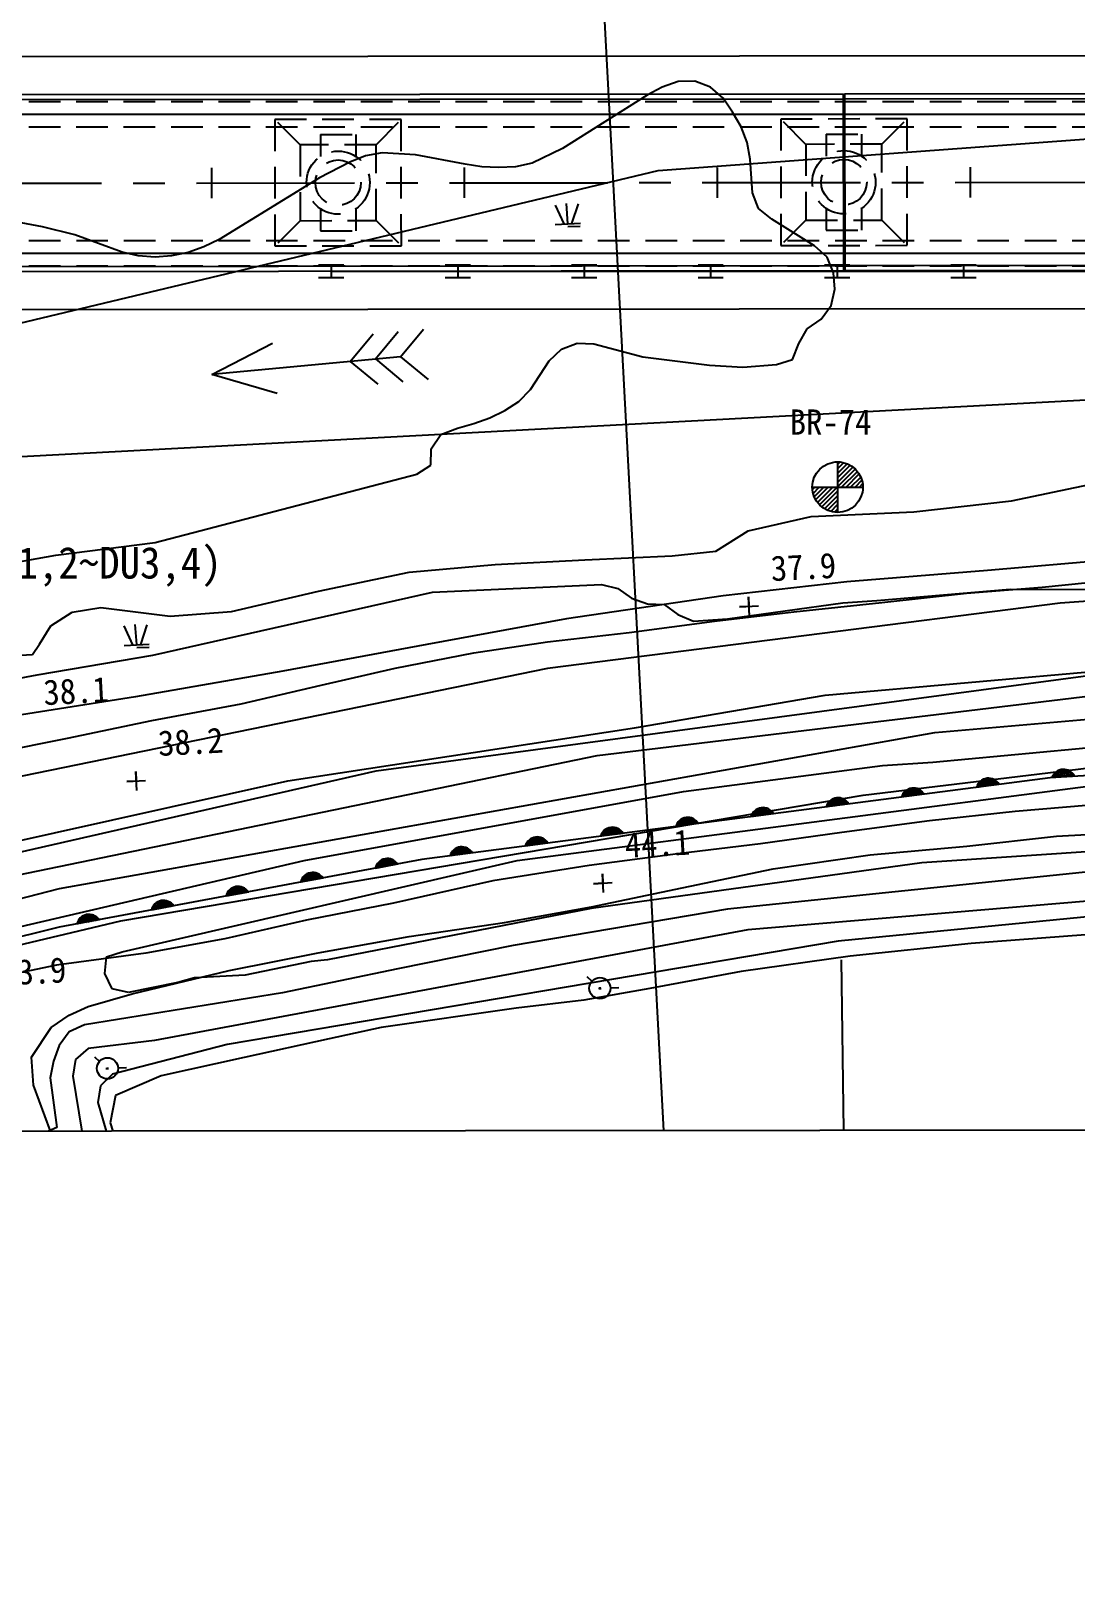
# Model space of a CAD drawing. Header units: millimetres. Extents: x 18534 to 19330, y 1103 to 1810.
# Drawn here: x 19004.1 to 19086.7, y 1362.6 to 1485.4 of the extents above; entities that cross this region are included whole.
import ezdxf
from ezdxf.enums import TextEntityAlignment as Align
from ezdxf.xclip import XClip

# ---------------------------------------------------------------- set-up
doc = ezdxf.new("R2010")
doc.units = ezdxf.units.MM
doc.header["$LTSCALE"] = 10
doc.header["$MEASUREMENT"] = 0
doc.header["$XCLIPFRAME"] = 2
for name, pattern in [('CENTER', [2, 1.25, -0.25, 0.25, -0.25]), ('DASHED2', [0.375, 0.25, -0.125]), ('HIDDEN', [0.375, 0.25, -0.125])]:
    doc.linetypes.add(name, pattern=pattern)
for name, color, linetype in [('TN-CABL', 4, 'Continuous'), ('TT-TABL-TEX2', 3, 'Continuous'), ('TZ-BASE', 253, 'Continuous'), ('TZ-CABL', 4, 'Continuous')]:
    doc.layers.add(name, color=color, linetype=linetype)
doc.layers.add('TX-PAPR', color=2, linetype='Continuous', plot=False)
doc.styles.add('GUL', font='GulimChe.ttf')
doc.styles.get("Standard").update_dxf_attribs({"font": 'GulimChe.ttf'})
doc.linetypes.add('ZIGZAG', pattern='A,0.0001,-0.2,[131,ltypeshp.shx,S=0.2,R=0,X=-0.2,Y=0],-0.4,[131,ltypeshp.shx,S=0.2,R=180,X=0.2,Y=0],-0.2', length=0.8001)

# ---------------------------------------------------------------- blocks, each defined once
blk = doc.blocks.new('JD-FGHFH5FN')
at = {"layer": 'TZ-BASE'}
for p, q in [((424.11, 143.96), (442.7, -205.9)), ((300.64, 10.29), (498.23, 10.48)), ((370.04, 7.36), (449.94, 7.43)), ((435.63, 7.95, 36.99), (434.43, 7.33, 36.99)), ((436.88, 8.4, 36.99), (435.63, 7.95, 36.99)), ((438.2, 8.42, 36.99), (436.88, 8.4, 36.99)), ((439.44, 7.95, 36.99), (438.2, 8.42, 36.99)), ((440.45, 7.07, 36.99), (439.44, 7.95, 36.99)), ((449.94, 7.43), (449.96, -6.56)), ((450.04, 7.43), (529.94, 7.51)), ((450.04, 7.43), (450.06, -6.56)), ((370.04, 6.96), (449.94, 7.03)), ((434.43, 7.33, 36.99), (427.74, 3.09, 36.99)), ((441.2, 5.97, 36.99), (440.45, 7.07, 36.99)), ((450.04, 7.03), (529.94, 7.11)), ((435.3, 1.37, 1.89), (485.54, 5.07, 1.89)), ((441.86, 4.81, 36.99), (441.2, 5.97, 36.99)), ((442.36, 3.57, 36.99), (441.86, 4.81, 36.99)), ((412.17, 2.52, 36.99), (410.92, 2.03, 36.99)), ((413.47, 2.75, 36.99), (412.17, 2.52, 36.99)), ((416.11, 2.61, 36.99), (413.47, 2.75, 36.99)), ((420.04, 1.87, 36.99), (416.11, 2.61, 36.99)), ((427.74, 3.09, 36.99), (425.34, 1.93, 36.99)), ((442.59, 2.26, 36.99), (442.36, 3.57, 36.99)), ((318.11, -26.69, 1.89), (435.3, 1.37, 1.89)), ((400, -0.83), (400, 1.57)), ((410.92, 2.03, 36.99), (408.52, 0.78, 36.99)), ((420, -0.81), (420, 1.59)), ((421.36, 1.66, 36.99), (420.04, 1.87, 36.99)), ((422.68, 1.59, 36.99), (421.36, 1.66, 36.99)), ((424.04, 1.65, 36.99), (422.68, 1.59, 36.99)), ((425.34, 1.93, 36.99), (424.04, 1.65, 36.99)), ((440, -0.8), (440, 1.6)), ((442.76, -0.4, 36.99), (442.59, 2.26, 36.99)), ((460, -0.78), (460, 1.62)), ((408.52, 0.78, 36.99), (400.59, -4.09, 36.99)), ((443.25, -1.65, 36.99), (442.76, -0.4, 36.99)), ((386.61, -3.09, 36.99), (377.37, -1.4, 36.99)), ((427.16, -1.37, 37.1), (427.85, -2.87, 37.1)), ((428.16, -2.85, 37.1), (428.06, -1.25, 37.1)), ((428.48, -2.84, 37.1), (429.01, -1.29, 37.1)), ((444.29, -2.48, 36.99), (443.25, -1.65, 36.99)), ((389.18, -3.72, 36.99), (386.61, -3.09, 36.99)), ((427.17, -2.91, 37.1), (429.16, -2.8, 37.1)), ((428.17, -3.08, 37.1), (429.15, -3.05, 37.1)), ((447.68, -4.61, 36.99), (444.29, -2.48, 36.99)), ((700, -4.54), (0.04, -41.74)), ((392.92, -5.09, 36.99), (389.18, -3.72, 36.99)), ((399.39, -4.67, 36.99), (398.14, -5.12, 36.99)), ((400.59, -4.09, 36.99), (399.39, -4.67, 36.99)), ((448.68, -5.49, 36.99), (447.68, -4.61, 36.99)), ((394.2, -5.38, 36.99), (392.92, -5.09, 36.99)), ((395.52, -5.5, 36.99), (394.2, -5.38, 36.99)), ((396.83, -5.4, 36.99), (395.52, -5.5, 36.99)), ((398.14, -5.12, 36.99), (396.83, -5.4, 36.99)), ((408.46, -6.1), (410.46, -6.1)), ((409.46, -6.1), (409.46, -7.1)), ((418.46, -6.1), (420.46, -6.1)), ((419.46, -6.1), (419.46, -7.1)), ((428.46, -6.1), (430.46, -6.1)), ((429.46, -6.1), (429.46, -7.1)), ((438.46, -6.1), (440.46, -6.1)), ((439.46, -6.1), (439.46, -7.1)), ((448.46, -6.1), (450.46, -6.1)), ((449.17, -6.73, 36.99), (448.68, -5.49, 36.99)), ((449.46, -6.1), (449.46, -7.1)), ((450.06, -6.16), (529.96, -6.09)), ((458.46, -6.1), (460.46, -6.1)), ((459.46, -6.1), (459.46, -7.1)), ((370.06, -6.24), (449.96, -6.16)), ((370.06, -6.64), (449.96, -6.56)), ((408.46, -7.1), (410.46, -7.1)), ((409.46, -6.6), (529.46, -6.6)), ((418.46, -7.1), (420.46, -7.1)), ((428.46, -7.1), (430.46, -7.1)), ((438.46, -7.1), (440.46, -7.1)), ((448.46, -7.1), (450.46, -7.1)), ((449.28, -8.04, 36.99), (449.17, -6.73, 36.99)), ((450.06, -6.56), (529.96, -6.49)), ((458.46, -7.1), (460.46, -7.1)), ((448.98, -9.33, 36.99), (449.28, -8.04, 36.99)), ((300.66, -9.71), (498.25, -9.52)), ((448.2, -10.41, 36.99), (448.98, -9.33, 36.99)), ((447.09, -11.17, 36.99), (448.2, -10.41, 36.99)), ((410.96, -13.74), (412.77, -11.56)), ((412.95, -13.55), (414.76, -11.38)), ((414.94, -13.37), (416.75, -11.19)), ((446.44, -12.33, 36.99), (447.09, -11.17, 36.99)), ((400.01, -14.77), (404.8, -12.31)), ((414.94, -13.37), (400.01, -14.77)), ((414.94, -13.37), (417.12, -15.17)), ((426.7, -13.7, 36.99), (427.66, -12.78, 36.99)), ((427.66, -12.78, 36.99), (428.91, -12.29, 36.99)), ((428.91, -12.29, 36.99), (430.23, -12.36, 36.99)), ((430.23, -12.36, 36.99), (434.09, -13.37, 36.99)), ((434.09, -13.37, 36.99), (439.38, -14.05, 36.99)), ((445.93, -13.58, 36.99), (446.44, -12.33, 36.99)), ((410.96, -13.74), (413.14, -15.55)), ((412.95, -13.55), (415.13, -15.36)), ((425.22, -15.96, 36.99), (426.7, -13.7, 36.99)), ((439.38, -14.05, 36.99), (442.01, -14.2, 36.99)), ((442.01, -14.2, 36.99), (444.68, -13.99, 36.99)), ((444.68, -13.99, 36.99), (445.93, -13.58, 36.99)), ((405.17, -16.29), (400.01, -14.77)), ((424.3, -16.92, 36.99), (425.22, -15.96, 36.99)), ((423.19, -17.63, 36.99), (424.3, -16.92, 36.99)), ((420.74, -18.66, 36.99), (421.99, -18.21, 36.99)), ((421.99, -18.21, 36.99), (423.19, -17.63, 36.99)), ((417.37, -20.65, 36.99), (418.11, -19.52, 36.99)), ((418.11, -19.52, 36.99), (419.44, -19.02, 36.99)), ((419.44, -19.02, 36.99), (420.74, -18.66, 36.99)), ((417.34, -21.96, 36.99), (417.37, -20.65, 36.99)), ((416.23, -22.67, 36.99), (417.34, -21.96, 36.99)), ((449.49, -21.69), (449.5, -25.69)), ((449.49, -21.89), (449.69, -21.7)), ((449.49, -22.25), (449.99, -21.75)), ((449.5, -22.6), (450.25, -21.84)), ((449.5, -22.95), (450.49, -21.96)), ((449.5, -23.31), (450.7, -22.1)), ((395.53, -28.07, 36.99), (416.23, -22.67, 36.99)), ((449.5, -23.66), (450.89, -22.26)), ((449.82, -23.69), (451.06, -22.45)), ((450.17, -23.69), (451.21, -22.65)), ((450.53, -23.69), (451.33, -22.89)), ((450.88, -23.69), (451.42, -23.15)), ((447.5, -23.69), (451.5, -23.69)), ((447.51, -23.88), (447.7, -23.69)), ((447.56, -24.19), (448.05, -23.69)), ((447.65, -24.45), (448.4, -23.69)), ((447.76, -24.69), (448.76, -23.69)), ((447.9, -24.9), (449.11, -23.69)), ((448.07, -25.09), (449.46, -23.69)), ((448.25, -25.26), (449.5, -24.01)), ((448.46, -25.4), (449.5, -24.37)), ((451.23, -23.69), (451.48, -23.44)), ((463.26, -24.77, 36.99), (469.43, -23.49, 36.99)), ((447.41, -26.01, 36.99), (455.54, -25.64, 36.99)), ((448.7, -25.52), (449.5, -24.72)), ((448.96, -25.62), (449.5, -25.07)), ((449.25, -25.68), (449.5, -25.43)), ((455.54, -25.64, 36.99), (463.26, -24.77, 36.99)), ((442.42, -27.15, 36.99), (447.41, -26.01, 36.99)), ((387.68, -29.08, 36.99), (395.53, -28.07, 36.99)), ((439.86, -28.76, 36.99), (442.42, -27.15, 36.99)), ((382.47, -30.01, 36.99), (387.68, -29.08, 36.99)), ((422.42, -29.8, 36.99), (429.51, -29.44, 36.99)), ((429.51, -29.44, 36.99), (436.42, -29.13, 36.99)), ((436.42, -29.13, 36.99), (439.86, -28.76, 36.99)), ((471.75, -29.39, 37.43), (461.36, -30.29, 37.43)), ((408.45, -31.92, 36.99), (415.61, -30.41, 36.99)), ((415.61, -30.41, 36.99), (422.42, -29.8, 36.99)), ((461.36, -30.29, 37.43), (450.22, -31.18, 37.43)), ((401.56, -33.54, 36.99), (408.45, -31.92, 36.99)), ((417.46, -32, 37.99), (430.84, -31.4, 37.99)), ((430.84, -31.4, 37.99), (432.13, -31.7, 37.99)), ((432.13, -31.7, 37.99), (433.21, -32.48, 37.99)), ((450.22, -31.18, 37.43), (440.46, -32.28, 37.43)), ((452.59, -32.66, 37.99), (463.15, -31.75, 37.99)), ((459.69, -32.08, 37.84), (465.67, -31.59, 37.84)), ((463.15, -31.75, 37.99), (471.09, -31.79, 37.99)), ((465.67, -31.59, 37.84), (472.69, -30.88, 37.84)), ((395.34, -36.98, 37.99), (417.46, -32, 37.99)), ((467.09, -32.88, 37.99), (426.56, -38.03, 37.99)), ((440.46, -32.28, 37.43), (428.05, -34.11, 37.43)), ((433.21, -32.48, 37.99), (434.46, -32.91, 37.99)), ((434.46, -32.91, 37.99), (435.78, -32.98, 37.99)), ((435.78, -32.98, 37.99), (436.86, -33.76, 37.99)), ((440.78, -34.11, 37.99), (449.92, -32.83, 37.99)), ((441.74, -33.16, 37.91), (443.24, -33.08, 37.91)), ((442.49, -33.12, 37.91), (441.74, -33.16, 37.91)), ((442.45, -32.37, 37.91), (442.49, -33.12, 37.91)), ((442.53, -33.87, 37.91), (442.45, -32.37, 37.91)), ((446.04, -33.56, 37.84), (453.01, -32.81, 37.84)), ((449.92, -32.83, 37.99), (452.59, -32.66, 37.99)), ((453.01, -32.81, 37.84), (459.69, -32.08, 37.84)), ((474.99, -32.31, 37.99), (467.09, -32.88, 37.99)), ((387.27, -34.66, 36.99), (388.98, -33.58, 36.99)), ((388.98, -33.58, 36.99), (391.24, -33.21, 36.99)), ((391.24, -33.21, 36.99), (396.71, -33.89, 36.99)), ((396.71, -33.89, 36.99), (401.56, -33.54, 36.99)), ((428.05, -34.11, 37.43), (417.01, -36.13, 37.43)), ((433.01, -35.2, 37.84), (439.76, -34.28, 37.84)), ((436.86, -33.76, 37.99), (438.11, -34.28, 37.99)), ((438.11, -34.28, 37.99), (440.78, -34.11, 37.99)), ((439.76, -34.28, 37.84), (446.04, -33.56, 37.84)), ((386.38, -36.1, 36.99), (387.27, -34.66, 36.99)), ((393.06, -34.67, 37.38), (393.75, -36.17, 37.38)), ((394.07, -36.15, 37.38), (393.96, -34.55, 37.38)), ((394.39, -36.14, 37.38), (394.91, -34.59, 37.38)), ((426.55, -35.93, 37.84), (433.01, -35.2, 37.84)), ((385.84, -36.92, 36.99), (386.38, -36.1, 36.99)), ((393.08, -36.21, 37.38), (395.06, -36.1, 37.38)), ((394.08, -36.38, 37.38), (395.05, -36.35, 37.38)), ((417.01, -36.13, 37.43), (405.62, -38.26, 37.43)), ((414.51, -38, 37.84), (420.72, -36.8, 37.84)), ((420.72, -36.8, 37.84), (426.55, -35.93, 37.84)), ((448.52, -40.16, 36.99), (488.64, -36.56, 36.99)), ((426.56, -38.03, 37.99), (366.63, -50.31, 37.99)), ((382.74, -37.1, 36.99), (385.84, -36.92, 36.99)), ((386.2, -38.53, 37.99), (395.34, -36.98, 37.99)), ((408.65, -39.36, 37.84), (414.51, -38, 37.84)), ((377.08, -40.25, 37.99), (386.2, -38.53, 37.99)), ((405.62, -38.26, 37.43), (393.97, -40.28, 37.43)), ((413.01, -46.14, 41), (470.51, -38.43, 41)), ((393.97, -40.28, 37.43), (381.91, -42.18, 37.43)), ((402.32, -40.82, 37.84), (408.65, -39.36, 37.84)), ((430.48, -44.92, 39.99), (469.71, -40.18, 39.99)), ((433.43, -42.72, 36.99), (448.52, -40.16, 36.99)), ((395.28, -42.15, 37.84), (402.32, -40.82, 37.84)), ((388.59, -43.54, 37.84), (395.28, -42.15, 37.84)), ((406.01, -46.92, 36.99), (433.43, -42.72, 36.99)), ((457.18, -43.11, 41), (471.71, -41.84, 41)), ((382.73, -44.72, 37.84), (388.59, -43.54, 37.84)), ((387.97, -55.45, 41), (457.18, -43.11, 41)), ((457.02, -45.44, 41.99), (483.29, -42.99, 41.99)), ((358.84, -59.69, 39.99), (430.48, -44.92, 39.99)), ((451.53, -48.05, 42.99), (478.98, -44.72, 42.99)), ((349.25, -60.69, 41), (413.01, -46.14, 41)), ((393.99, -46.19, 38.15), (394.03, -46.94, 38.15)), ((394.07, -47.69, 38.15), (393.99, -46.19, 38.15)), ((437.32, -47.76, 41.99), (453.04, -45.7, 41.99)), ((453.04, -45.7, 41.99), (457.02, -45.44, 41.99)), ((486.36, -45.47, 42.99), (466.3, -46.68, 42.99)), ((466.93, -46.12, 42.99), (466.45, -46.66, 42.99)), ((468.24, -46.56, 42.99), (466.45, -46.67, 42.99)), ((466.48, -46.58, 42.99), (466.57, -46.66, 42.99)), ((466.56, -46.45, 42.99), (466.79, -46.65, 42.99)), ((467.21, -46.03, 42.99), (466.65, -46.66, 42.99)), ((466.65, -46.33, 42.99), (467, -46.64, 42.99)), ((466.76, -46.23, 42.99), (467.21, -46.62, 42.99)), ((467.42, -46.02, 42.99), (466.86, -46.64, 42.99)), ((466.89, -46.14, 42.99), (467.42, -46.61, 42.99)), ((467.04, -46.07, 42.99), (467.63, -46.6, 42.99)), ((467.6, -46.04, 42.99), (467.08, -46.63, 42.99)), ((467.21, -46.03, 42.99), (467.84, -46.59, 42.99)), ((467.75, -46.09, 42.99), (467.29, -46.62, 42.99)), ((467.43, -46.02, 42.99), (468.06, -46.57, 42.99)), ((467.89, -46.17, 42.99), (467.5, -46.61, 42.99)), ((468.01, -46.26, 42.99), (467.71, -46.59, 42.99)), ((467.73, -46.09, 42.99), (468.22, -46.52, 42.99)), ((468.12, -46.36, 42.99), (467.92, -46.58, 42.99)), ((468.2, -46.49, 42.99), (468.13, -46.57, 42.99)), ((352.64, -58.82, 36.99), (406.01, -46.92, 36.99)), ((393.28, -46.98, 38.15), (394.78, -46.9, 38.15)), ((394.03, -46.94, 38.15), (393.28, -46.98, 38.15)), ((407.32, -53.23, 41.99), (437.32, -47.76, 41.99)), ((466.3, -46.68, 42.99), (416.63, -53.15, 42.99)), ((424.15, -53.22, 43.99), (472.51, -46.93, 43.99)), ((454.99, -47.63, 42.99), (454.55, -48.2, 42.99)), ((454.73, -47.86, 42.99), (455.09, -48.14, 42.99)), ((455.26, -47.52, 42.99), (454.75, -48.18, 42.99)), ((454.83, -47.75, 42.99), (455.3, -48.11, 42.99)), ((454.95, -47.65, 42.99), (455.51, -48.09, 42.99)), ((455.47, -47.49, 42.99), (454.96, -48.16, 42.99)), ((455.1, -47.57, 42.99), (455.72, -48.06, 42.99)), ((455.65, -47.51, 42.99), (455.17, -48.13, 42.99)), ((455.27, -47.52, 42.99), (455.93, -48.03, 42.99)), ((455.81, -47.55, 42.99), (455.38, -48.1, 42.99)), ((455.48, -47.49, 42.99), (456.14, -48, 42.99)), ((455.95, -47.61, 42.99), (455.59, -48.07, 42.99)), ((455.79, -47.54, 42.99), (456.31, -47.94, 42.99)), ((456.08, -47.69, 42.99), (455.8, -48.05, 42.99)), ((456.19, -47.79, 42.99), (456.01, -48.02, 42.99)), ((460.94, -46.85, 42.99), (460.5, -47.42, 42.99)), ((462.28, -47.2, 42.99), (460.5, -47.44, 42.99)), ((460.53, -47.34, 42.99), (460.62, -47.42, 42.99)), ((460.59, -47.21, 42.99), (460.83, -47.39, 42.99)), ((460.68, -47.08, 42.99), (461.04, -47.36, 42.99)), ((461.21, -46.74, 42.99), (460.7, -47.41, 42.99)), ((460.78, -46.97, 42.99), (461.25, -47.34, 42.99)), ((460.9, -46.88, 42.99), (461.46, -47.31, 42.99)), ((461.42, -46.72, 42.99), (460.91, -47.38, 42.99)), ((461.05, -46.8, 42.99), (461.67, -47.28, 42.99)), ((461.6, -46.73, 42.99), (461.12, -47.35, 42.99)), ((461.22, -46.74, 42.99), (461.88, -47.25, 42.99)), ((461.76, -46.77, 42.99), (461.33, -47.33, 42.99)), ((461.43, -46.72, 42.99), (462.09, -47.23, 42.99)), ((461.9, -46.83, 42.99), (461.54, -47.3, 42.99)), ((461.74, -46.76, 42.99), (462.26, -47.16, 42.99)), ((462.03, -46.91, 42.99), (461.75, -47.27, 42.99)), ((462.14, -47.01, 42.99), (461.96, -47.24, 42.99)), ((462.24, -47.13, 42.99), (462.17, -47.22, 42.99)), ((392.82, -57.99, 42.99), (451.53, -48.05, 42.99)), ((443.36, -49.07, 42.99), (442.85, -49.74, 42.99)), ((443.57, -49.04, 42.99), (443.06, -49.71, 42.99)), ((443.75, -49.06, 42.99), (443.27, -49.68, 42.99)), ((443.37, -49.07, 42.99), (444.04, -49.58, 42.99)), ((443.91, -49.1, 42.99), (443.48, -49.65, 42.99)), ((443.58, -49.04, 42.99), (444.25, -49.55, 42.99)), ((443.89, -49.09, 42.99), (444.41, -49.49, 42.99)), ((449.04, -48.4, 42.99), (448.6, -48.98, 42.99)), ((450.38, -48.75, 42.99), (448.6, -48.99, 42.99)), ((448.63, -48.9, 42.99), (448.72, -48.97, 42.99)), ((448.69, -48.76, 42.99), (448.93, -48.94, 42.99)), ((448.78, -48.63, 42.99), (449.14, -48.92, 42.99)), ((449.31, -48.29, 42.99), (448.8, -48.96, 42.99)), ((448.88, -48.52, 42.99), (449.35, -48.89, 42.99)), ((449, -48.43, 42.99), (449.56, -48.86, 42.99)), ((449.52, -48.27, 42.99), (449.01, -48.93, 42.99)), ((449.15, -48.35, 42.99), (449.77, -48.83, 42.99)), ((449.7, -48.28, 42.99), (449.22, -48.91, 42.99)), ((449.32, -48.29, 42.99), (449.98, -48.81, 42.99)), ((449.86, -48.32, 42.99), (449.43, -48.88, 42.99)), ((449.53, -48.27, 42.99), (450.2, -48.78, 42.99)), ((450, -48.38, 42.99), (449.64, -48.85, 42.99)), ((449.84, -48.31, 42.99), (450.36, -48.71, 42.99)), ((450.13, -48.47, 42.99), (449.85, -48.82, 42.99)), ((450.24, -48.57, 42.99), (450.06, -48.8, 42.99)), ((450.34, -48.68, 42.99), (450.27, -48.77, 42.99)), ((456.33, -47.98, 42.99), (454.55, -48.21, 42.99)), ((454.58, -48.12, 42.99), (454.67, -48.19, 42.99)), ((454.64, -47.98, 42.99), (454.88, -48.17, 42.99)), ((456.29, -47.91, 42.99), (456.22, -47.99, 42.99)), ((469.47, -48.86, 38.06), (463.53, -49.34, 38.06)), ((437.14, -49.96, 42.99), (436.7, -50.53, 42.99)), ((438.48, -50.31, 42.99), (436.7, -50.54, 42.99)), ((436.79, -50.31, 42.99), (437.03, -50.49, 42.99)), ((436.88, -50.18, 42.99), (437.24, -50.47, 42.99)), ((437.41, -49.84, 42.99), (436.9, -50.51, 42.99)), ((436.98, -50.07, 42.99), (437.45, -50.44, 42.99)), ((437.1, -49.98, 42.99), (437.66, -50.41, 42.99)), ((437.62, -49.82, 42.99), (437.11, -50.48, 42.99)), ((437.25, -49.9, 42.99), (437.88, -50.38, 42.99)), ((437.8, -49.83, 42.99), (437.32, -50.46, 42.99)), ((437.42, -49.84, 42.99), (438.09, -50.36, 42.99)), ((437.96, -49.87, 42.99), (437.53, -50.43, 42.99)), ((437.63, -49.82, 42.99), (438.3, -50.33, 42.99)), ((438.1, -49.94, 42.99), (437.74, -50.4, 42.99)), ((437.94, -49.87, 42.99), (438.46, -50.27, 42.99)), ((438.23, -50.02, 42.99), (437.95, -50.37, 42.99)), ((438.34, -50.12, 42.99), (438.16, -50.35, 42.99)), ((438.44, -50.24, 42.99), (438.37, -50.32, 42.99)), ((443.09, -49.18, 42.99), (442.65, -49.75, 42.99)), ((444.43, -49.53, 42.99), (442.65, -49.76, 42.99)), ((442.68, -49.67, 42.99), (442.77, -49.75, 42.99)), ((442.74, -49.53, 42.99), (442.98, -49.72, 42.99)), ((442.83, -49.41, 42.99), (443.19, -49.69, 42.99)), ((442.93, -49.3, 42.99), (443.4, -49.66, 42.99)), ((443.05, -49.2, 42.99), (443.61, -49.64, 42.99)), ((443.2, -49.13, 42.99), (443.82, -49.61, 42.99)), ((444.05, -49.16, 42.99), (443.69, -49.63, 42.99)), ((444.18, -49.24, 42.99), (443.9, -49.6, 42.99)), ((444.29, -49.34, 42.99), (444.11, -49.57, 42.99)), ((444.39, -49.46, 42.99), (444.32, -49.54, 42.99)), ((456.77, -50.09, 38.06), (449.84, -51.01, 38.06)), ((463.53, -49.34, 38.06), (456.77, -50.09, 38.06)), ((425.24, -51.51, 42.99), (424.8, -52.08, 42.99)), ((425.52, -51.4, 42.99), (425, -52.06, 42.99)), ((425.2, -51.53, 42.99), (425.77, -51.96, 42.99)), ((425.72, -51.37, 42.99), (425.21, -52.04, 42.99)), ((425.35, -51.45, 42.99), (425.98, -51.94, 42.99)), ((425.9, -51.38, 42.99), (425.42, -52.01, 42.99)), ((425.52, -51.39, 42.99), (426.19, -51.91, 42.99)), ((426.06, -51.42, 42.99), (425.63, -51.98, 42.99)), ((425.73, -51.37, 42.99), (426.4, -51.88, 42.99)), ((426.2, -51.49, 42.99), (425.84, -51.95, 42.99)), ((426.04, -51.42, 42.99), (426.56, -51.82, 42.99)), ((431.19, -50.73, 42.99), (430.75, -51.3, 42.99)), ((432.53, -51.08, 42.99), (430.75, -51.31, 42.99)), ((430.78, -51.22, 42.99), (430.87, -51.3, 42.99)), ((430.84, -51.08, 42.99), (431.08, -51.27, 42.99)), ((430.93, -50.96, 42.99), (431.29, -51.24, 42.99)), ((431.47, -50.62, 42.99), (430.95, -51.29, 42.99)), ((431.03, -50.85, 42.99), (431.5, -51.21, 42.99)), ((431.15, -50.75, 42.99), (431.72, -51.19, 42.99)), ((431.67, -50.59, 42.99), (431.16, -51.26, 42.99)), ((431.3, -50.68, 42.99), (431.93, -51.16, 42.99)), ((431.85, -50.61, 42.99), (431.37, -51.23, 42.99)), ((431.47, -50.62, 42.99), (432.14, -51.13, 42.99)), ((432.01, -50.65, 42.99), (431.58, -51.2, 42.99)), ((431.68, -50.59, 42.99), (432.35, -51.11, 42.99)), ((432.15, -50.71, 42.99), (431.79, -51.18, 42.99)), ((431.99, -50.64, 42.99), (432.51, -51.04, 42.99)), ((432.28, -50.79, 42.99), (432, -51.15, 42.99)), ((432.39, -50.89, 42.99), (432.21, -51.12, 42.99)), ((432.49, -51.01, 42.99), (432.42, -51.1, 42.99)), ((436.73, -50.45, 42.99), (436.82, -50.52, 42.99)), ((449.84, -51.01, 38.06), (443.4, -51.91, 38.06)), ((489.44, -51.17, 43.99), (456.15, -53.41, 43.99)), ((459.71, -52.1, 41.26), (466.81, -51.3, 41.26)), ((466.81, -51.3, 41.26), (473.76, -50.9, 41.26)), ((419.29, -52.28, 42.99), (418.85, -52.85, 42.99)), ((420.63, -52.63, 42.99), (418.85, -52.86, 42.99)), ((418.88, -52.77, 42.99), (418.97, -52.85, 42.99)), ((418.94, -52.64, 42.99), (419.18, -52.82, 42.99)), ((419.03, -52.51, 42.99), (419.4, -52.79, 42.99)), ((419.57, -52.17, 42.99), (419.05, -52.84, 42.99)), ((419.13, -52.4, 42.99), (419.61, -52.77, 42.99)), ((419.25, -52.31, 42.99), (419.82, -52.74, 42.99)), ((419.78, -52.15, 42.99), (419.26, -52.81, 42.99)), ((419.4, -52.23, 42.99), (420.03, -52.71, 42.99)), ((419.95, -52.16, 42.99), (419.47, -52.78, 42.99)), ((419.57, -52.17, 42.99), (420.24, -52.68, 42.99)), ((420.11, -52.2, 42.99), (419.68, -52.76, 42.99)), ((419.78, -52.15, 42.99), (420.45, -52.66, 42.99)), ((420.25, -52.26, 42.99), (419.89, -52.73, 42.99)), ((420.09, -52.19, 42.99), (420.61, -52.59, 42.99)), ((420.38, -52.34, 42.99), (420.1, -52.7, 42.99)), ((420.49, -52.44, 42.99), (420.32, -52.67, 42.99)), ((420.59, -52.56, 42.99), (420.53, -52.65, 42.99)), ((426.58, -51.86, 42.99), (424.8, -52.09, 42.99)), ((424.83, -52, 42.99), (424.92, -52.07, 42.99)), ((424.89, -51.86, 42.99), (425.13, -52.05, 42.99)), ((424.98, -51.74, 42.99), (425.34, -52.02, 42.99)), ((425.08, -51.63, 42.99), (425.56, -51.99, 42.99)), ((426.33, -51.57, 42.99), (426.05, -51.93, 42.99)), ((426.44, -51.67, 42.99), (426.26, -51.9, 42.99)), ((426.54, -51.79, 42.99), (426.48, -51.87, 42.99)), ((436.86, -52.69, 38.06), (429.84, -53.61, 38.06)), ((443.4, -51.91, 38.06), (436.86, -52.69, 38.06)), ((452.07, -52.79, 41.26), (459.71, -52.1, 41.26)), ((342.32, -68.32, 41.99), (407.32, -53.23, 41.99)), ((416.63, -53.15, 42.99), (387.95, -58.51, 42.99)), ((392.92, -60.44, 43.99), (424.15, -53.22, 43.99)), ((413.34, -53.24, 42.99), (412.93, -53.83, 42.99)), ((414.7, -53.51, 42.99), (412.93, -53.85, 42.99)), ((412.96, -53.75, 42.99), (413.06, -53.82, 42.99)), ((413.01, -53.61, 42.99), (413.26, -53.78, 42.99)), ((413.09, -53.48, 42.99), (413.47, -53.74, 42.99)), ((413.61, -53.11, 42.99), (413.13, -53.81, 42.99)), ((413.19, -53.37, 42.99), (413.68, -53.71, 42.99)), ((413.3, -53.27, 42.99), (413.89, -53.67, 42.99)), ((413.82, -53.08, 42.99), (413.34, -53.77, 42.99)), ((413.44, -53.18, 42.99), (414.1, -53.63, 42.99)), ((414, -53.08, 42.99), (413.55, -53.73, 42.99)), ((413.61, -53.11, 42.99), (414.31, -53.59, 42.99)), ((414.16, -53.11, 42.99), (413.76, -53.69, 42.99)), ((413.82, -53.08, 42.99), (414.52, -53.55, 42.99)), ((414.3, -53.17, 42.99), (413.97, -53.65, 42.99)), ((414.13, -53.11, 42.99), (414.67, -53.48, 42.99)), ((414.43, -53.24, 42.99), (414.18, -53.61, 42.99)), ((414.55, -53.33, 42.99), (414.39, -53.57, 42.99)), ((414.65, -53.45, 42.99), (414.59, -53.53, 42.99)), ((429.84, -53.61, 38.06), (422.23, -54.83, 38.06)), ((456.15, -53.41, 43.99), (430.02, -57.03, 43.99)), ((437.2, -55.39, 41.26), (444.4, -53.88, 41.26)), ((479.01, -53.13, 42.99), (440.8, -57.07, 42.99)), ((444.4, -53.88, 41.26), (452.07, -52.79, 41.26)), ((408.8, -54.62, 42.99), (407.03, -54.95, 42.99)), ((407.44, -54.34, 42.99), (407.04, -54.94, 42.99)), ((407.06, -54.86, 42.99), (407.16, -54.92, 42.99)), ((407.12, -54.71, 42.99), (407.37, -54.89, 42.99)), ((407.19, -54.58, 42.99), (407.58, -54.85, 42.99)), ((407.71, -54.22, 42.99), (407.24, -54.91, 42.99)), ((407.29, -54.47, 42.99), (407.78, -54.81, 42.99)), ((407.41, -54.37, 42.99), (407.99, -54.77, 42.99)), ((407.92, -54.18, 42.99), (407.44, -54.87, 42.99)), ((407.55, -54.28, 42.99), (408.2, -54.73, 42.99)), ((408.1, -54.18, 42.99), (407.65, -54.83, 42.99)), ((407.72, -54.21, 42.99), (408.41, -54.69, 42.99)), ((408.26, -54.21, 42.99), (407.86, -54.79, 42.99)), ((407.93, -54.18, 42.99), (408.62, -54.65, 42.99)), ((408.4, -54.27, 42.99), (408.07, -54.75, 42.99)), ((408.24, -54.21, 42.99), (408.78, -54.58, 42.99)), ((408.53, -54.34, 42.99), (408.28, -54.71, 42.99)), ((408.65, -54.44, 42.99), (408.49, -54.68, 42.99)), ((408.76, -54.55, 42.99), (408.7, -54.64, 42.99)), ((422.23, -54.83, 38.06), (414.38, -56.59, 38.06)), ((430.19, -55.06, 44.06), (431.68, -54.98, 44.06)), ((430.94, -55.02, 44.06), (430.19, -55.06, 44.06)), ((430.9, -54.27, 44.06), (430.94, -55.02, 44.06)), ((430.98, -55.77, 44.06), (430.9, -54.27, 44.06)), ((488.59, -54.8, 41.99), (442.41, -58.71, 41.99)), ((375.06, -58.75, 41), (387.97, -55.45, 41)), ((395.92, -56.42, 42.99), (395.44, -57.11, 42.99)), ((396.12, -56.38, 42.99), (395.65, -57.08, 42.99)), ((396.3, -56.39, 42.99), (395.86, -57.04, 42.99)), ((395.92, -56.42, 42.99), (396.61, -56.89, 42.99)), ((396.46, -56.42, 42.99), (396.07, -57, 42.99)), ((396.13, -56.38, 42.99), (396.82, -56.86, 42.99)), ((396.61, -56.47, 42.99), (396.27, -56.96, 42.99)), ((396.44, -56.41, 42.99), (396.98, -56.78, 42.99)), ((401.55, -55.44, 42.99), (401.14, -56.04, 42.99)), ((402.91, -55.72, 42.99), (401.14, -56.05, 42.99)), ((401.16, -55.96, 42.99), (401.26, -56.03, 42.99)), ((401.22, -55.82, 42.99), (401.47, -55.99, 42.99)), ((401.3, -55.69, 42.99), (401.68, -55.95, 42.99)), ((401.81, -55.32, 42.99), (401.34, -56.01, 42.99)), ((401.39, -55.57, 42.99), (401.89, -55.91, 42.99)), ((401.51, -55.47, 42.99), (402.09, -55.87, 42.99)), ((402.02, -55.28, 42.99), (401.55, -55.97, 42.99)), ((401.65, -55.38, 42.99), (402.3, -55.83, 42.99)), ((402.2, -55.28, 42.99), (401.76, -55.93, 42.99)), ((401.82, -55.32, 42.99), (402.51, -55.79, 42.99)), ((402.36, -55.32, 42.99), (401.96, -55.89, 42.99)), ((402.03, -55.28, 42.99), (402.72, -55.75, 42.99)), ((402.5, -55.37, 42.99), (402.17, -55.86, 42.99)), ((402.34, -55.31, 42.99), (402.88, -55.68, 42.99)), ((402.64, -55.45, 42.99), (402.38, -55.82, 42.99)), ((402.75, -55.54, 42.99), (402.59, -55.78, 42.99)), ((402.86, -55.65, 42.99), (402.8, -55.74, 42.99)), ((430.03, -56.89, 41.26), (437.2, -55.39, 41.26)), ((389.75, -57.65, 42.99), (389.34, -58.24, 42.99)), ((390.02, -57.52, 42.99), (389.54, -58.22, 42.99)), ((389.71, -57.67, 42.99), (390.3, -58.07, 42.99)), ((390.23, -57.48, 42.99), (389.75, -58.18, 42.99)), ((389.85, -57.59, 42.99), (390.51, -58.04, 42.99)), ((390.4, -57.49, 42.99), (389.96, -58.14, 42.99)), ((390.02, -57.52, 42.99), (390.72, -58, 42.99)), ((390.56, -57.52, 42.99), (390.17, -58.1, 42.99)), ((390.23, -57.48, 42.99), (390.92, -57.96, 42.99)), ((390.71, -57.58, 42.99), (390.38, -58.06, 42.99)), ((390.54, -57.51, 42.99), (391.08, -57.88, 42.99)), ((390.84, -57.65, 42.99), (390.58, -58.02, 42.99)), ((395.65, -56.55, 42.99), (395.24, -57.14, 42.99)), ((397.01, -56.82, 42.99), (395.24, -57.15, 42.99)), ((395.26, -57.06, 42.99), (395.36, -57.13, 42.99)), ((395.32, -56.92, 42.99), (395.57, -57.09, 42.99)), ((395.4, -56.79, 42.99), (395.78, -57.05, 42.99)), ((395.49, -56.67, 42.99), (395.99, -57.01, 42.99)), ((395.61, -56.57, 42.99), (396.2, -56.97, 42.99)), ((395.75, -56.49, 42.99), (396.41, -56.93, 42.99)), ((396.74, -56.55, 42.99), (396.48, -56.92, 42.99)), ((396.86, -56.64, 42.99), (396.69, -56.88, 42.99)), ((396.96, -56.75, 42.99), (396.9, -56.84, 42.99)), ((414.38, -56.59, 38.06), (407.51, -57.94, 38.06)), ((430.02, -57.03, 43.99), (409.17, -61.08, 43.99)), ((423.17, -58.12, 41.26), (430.03, -56.89, 41.26)), ((440.8, -57.07, 42.99), (423.84, -59.94, 42.99)), ((475.81, -57.04, 40.99), (449.55, -59.62, 40.99)), ((349.89, -68.2, 42.99), (392.82, -57.99, 42.99)), ((387.95, -58.51, 42.99), (372.34, -62.37, 42.99)), ((391.11, -57.92, 42.99), (389.34, -58.25, 42.99)), ((389.36, -58.16, 42.99), (389.46, -58.23, 42.99)), ((389.42, -58.02, 42.99), (389.67, -58.19, 42.99)), ((389.5, -57.89, 42.99), (389.88, -58.15, 42.99)), ((389.6, -57.78, 42.99), (390.09, -58.11, 42.99)), ((390.96, -57.74, 42.99), (390.79, -57.98, 42.99)), ((391.06, -57.86, 42.99), (391, -57.94, 42.99)), ((442.41, -58.71, 41.99), (395.47, -67.47, 41.99)), ((407.51, -57.94, 38.06), (401.05, -59.42, 38.06)), ((415.63, -59.25, 41.26), (423.17, -58.12, 41.26)), ((401.05, -59.42, 38.06), (394.79, -60.57, 38.06)), ((449.55, -59.62, 40.99), (401.23, -67.78, 40.99)), ((408.42, -60.53, 41.26), (415.63, -59.25, 41.26)), ((423.84, -59.94, 42.99), (414.72, -61.79, 42.99)), ((460.05, -59.8, 40.05), (450.5, -60.8, 40.05)), ((470.84, -58.97, 40.05), (460.05, -59.8, 40.05)), ((394.79, -60.57, 38.06), (387.73, -61.5, 38.06)), ((391.56, -62.17, 43.99), (391.67, -60.85, 43.99)), ((391.67, -60.85, 43.99), (392.92, -60.44, 43.99)), ((401.38, -61.94, 41.26), (408.42, -60.53, 41.26)), ((407.86, -61.22, 43.99), (402.65, -62.29, 43.99)), ((409.17, -61.08, 43.99), (407.86, -61.22, 43.99)), ((450.5, -60.8, 40.05), (441.88, -62.02, 40.05)), ((450.02, -76.42, 40.64), (449.81, -61.09, 40.64)), ((387.73, -61.5, 38.06), (380.31, -63.06, 38.06)), ((392.14, -63.37, 43.99), (391.56, -62.17, 43.99)), ((393.71, -63.78, 41.26), (401.38, -61.94, 41.26)), ((398.63, -62.51, 43.99), (397.33, -62.88, 43.99)), ((402.65, -62.29, 43.99), (398.63, -62.51, 43.99)), ((414.72, -61.79, 42.99), (405.6, -63.69, 42.99)), ((429.67, -62.41, 40.91), (430.07, -62.78, 40.91)), ((441.88, -62.02, 40.05), (434.66, -63.35, 40.05)), ((405.6, -63.69, 42.99), (389.94, -66.23, 42.99)), ((390.24, -64.77, 41.26), (393.71, -63.78, 41.26)), ((393.42, -63.66, 43.99), (392.14, -63.37, 43.99)), ((397.33, -62.88, 43.99), (393.42, -63.66, 43.99)), ((434.66, -63.35, 40.05), (429.44, -64.28, 40.05)), ((430.58, -63.33, 40.91), (430.79, -63.34, 40.91)), ((430.69, -63.26, 40.91), (430.7, -63.42, 40.91)), ((431.53, -63.29, 40.91), (432.21, -63.27, 40.91)), ((388.74, -65.45, 41.26), (390.24, -64.77, 41.26)), ((424.08, -64.92, 40.05), (413.41, -66.44, 40.05)), ((429.44, -64.28, 40.05), (424.08, -64.92, 40.05)), ((387.3, -66.43, 41.26), (388.74, -65.45, 41.26)), ((389.94, -66.23, 42.99), (388.74, -66.77, 42.99)), ((385.74, -68.78, 41.26), (387.3, -66.43, 41.26)), ((388.74, -66.77, 42.99), (387.95, -67.85, 42.99)), ((395.47, -67.47, 41.99), (390.24, -68.1, 41.99)), ((409.29, -67.33, 40.05), (402.56, -68.82, 40.05)), ((413.41, -66.44, 40.05), (409.29, -67.33, 40.05)), ((387.95, -67.85, 42.99), (387.48, -69.1, 42.99)), ((390.24, -68.1, 41.99), (389.23, -68.98, 41.99)), ((390.74, -68.75, 40.91), (391.13, -69.12, 40.91)), ((401.23, -67.78, 40.99), (392.17, -70.12, 40.99)), ((385.92, -71.01, 41.26), (385.74, -68.78, 41.26)), ((387.48, -69.1, 42.99), (387.24, -70.43, 42.99)), ((389.23, -68.98, 41.99), (389.03, -70.3, 41.99)), ((391.64, -69.68, 40.91), (391.85, -69.69, 40.91)), ((391.75, -69.6, 40.91), (391.76, -69.76, 40.91)), ((392.59, -69.63, 40.91), (393.27, -69.61, 40.91)), ((402.56, -68.82, 40.05), (396.01, -70.25, 40.05)), ((387.57, -75.49, 41.26), (385.92, -71.01, 41.26)), ((387.24, -70.43, 42.99), (387.76, -74.35, 42.99)), ((389.03, -70.3, 41.99), (390.96, -82.05, 41.99)), ((391.21, -71.04, 40.99), (391, -72.36, 40.99)), ((392.17, -70.12, 40.99), (391.21, -71.04, 40.99)), ((396.01, -70.25, 40.05), (392.4, -71.81, 40.05)), ((391, -72.36, 40.99), (392.1, -76.21, 40.99)), ((392.4, -71.81, 40.05), (391.97, -73.98, 40.05)), ((387.76, -74.35, 42.99), (386.56, -74.88, 42.99)), ((391.97, -73.98, 40.05), (392.94, -77, 40.05))]:
    blk.add_line(p, q, dxfattribs=at)
at = {"layer": 'TZ-BASE', "linetype": 'DASHED2'}
for p, q in [((414.99, 5.4), (405, 5.39)), ((405, 5.39), (405, -4.61)), ((407, 3.39), (405, 5.39)), ((413, 3.4), (414.99, 5.4)), ((415, -4.6), (414.99, 5.4)), ((455, 5.44), (445, 5.43)), ((445, 5.43), (445, -4.57)), ((447, 3.43), (445, 5.43)), ((453, 3.44), (455, 5.44)), ((455, -4.56), (455, 5.44)), ((408.6, 4.2), (408.6, 2.47)), ((408.6, 4.2), (411.4, 4.2)), ((411.4, 4.2), (411.4, 2.47)), ((448.6, 4.23), (451.4, 4.24)), ((448.6, 4.23), (448.6, 2.5)), ((451.4, 4.24), (451.4, 2.51)), ((413, 3.4), (407, 3.39)), ((407, 3.39), (407, -2.61)), ((413, -2.6), (413, 3.4)), ((453, 3.44), (447, 3.43)), ((447, 3.43), (447, -2.57)), ((453, -2.56), (453, 3.44)), ((408.6, -1.68), (408.6, -3.4)), ((411.4, -1.67), (411.4, -3.4)), ((448.6, -1.64), (448.6, -3.37)), ((451.4, -1.63), (451.4, -3.36)), ((407, -2.61), (405, -4.61)), ((407, -2.61), (413, -2.6)), ((408.6, -3.4), (411.4, -3.4)), ((413, -2.6), (415, -4.6)), ((447, -2.57), (445, -4.57)), ((447, -2.57), (453, -2.56)), ((448.6, -3.37), (451.4, -3.36)), ((453, -2.56), (455, -4.56)), ((405, -4.61), (415, -4.6)), ((445, -4.57), (455, -4.56))]:
    blk.add_line(p, q, dxfattribs=at)
at = {"layer": 'TZ-BASE', "linetype": 'CENTER'}
blk.add_lwpolyline([(0, 0), (101.2, 0.09), (298.8, 0.27), (498.8, 0.46), (700, 0.64)], dxfattribs=at)
at = {"layer": 'TZ-BASE', "linetype": 'DASHED2'}
for centre, radius in [((410, 0.4), 2.5), ((450, 0.43), 2.5), ((410, 0.4), 1.8), ((450, 0.43), 1.8)]:
    blk.add_circle(centre, radius, dxfattribs=at)
at = {"layer": 'TZ-BASE'}
for centre, radius in [((449.5, -23.69), 2), ((430.7, -63.33, 40.91), 0.837), ((391.76, -69.67, 40.91), 0.837)]:
    blk.add_circle(centre, radius, dxfattribs=at)
for centre, start, end in [((467.37, -46.99, 42.99), 26.0576, 160.8179), ((455.49, -48.47, 42.99), 30.0473, 164.8076), ((461.44, -47.69, 42.99), 30.0473, 164.8076), ((443.59, -50.02, 42.99), 30.0473, 164.8076), ((449.54, -49.24, 42.99), 30.0473, 164.8076), ((437.64, -50.79, 42.99), 30.0473, 164.8076), ((425.74, -52.34, 42.99), 30.0473, 164.8076), ((431.69, -51.57, 42.99), 30.0473, 164.8076), ((419.79, -53.12, 42.99), 30.0473, 164.8076), ((413.89, -54.05, 42.99), 33.2046, 167.9649), ((407.99, -55.15, 42.99), 33.2046, 167.9649), ((396.19, -57.36, 42.99), 33.2046, 167.9649), ((402.09, -56.25, 42.99), 33.2046, 167.9649), ((390.29, -58.46, 42.99), 33.2046, 167.9649)]:
    blk.add_arc(centre, 0.975, start, end, dxfattribs=at)
at = {"layer": 'TZ-BASE', "style": 'GUL'}
for s, rotation, p in [('BR-74', 0.0013, (445.71, -19.54)), ('37.9', 3.042, (444.27, -31.13, 39.98)), ('38.1', 3.042, (386.74, -40.94, 39.98)), ('38.2', 3.042, (395.81, -44.96, 39.98)), ('44.1', 3.042, (432.72, -53.03, 39.98)), ('43.9', 3.042, (383.39, -63.13, 39.98))]:
    blk.add_text(s, height=2, rotation=rotation, dxfattribs=at).set_placement(p)

msp = doc.modelspace()

# ---------------------------------------------------------------- linework, layer by layer
at = {"layer": 'TN-CABL', "linetype": 'ZIGZAG', "ltscale": 0.5}
for points in [[(18970.41, 1478.79), (19318.36, 1478.79)], [(18970.42, 1467.79), (19318.37, 1467.79)]]:
    msp.add_lwpolyline(points, dxfattribs=at)
at = {"layer": 'TX-PAPR'}
msp.add_lwpolyline([(18618.3, 1547.97), (19318.3, 1548.61), (19318.44, 1398.61), (18618.44, 1397.97)], close=True, dxfattribs=at)
at = {"layer": 'TZ-CABL', "linetype": 'HIDDEN'}
for points in [[(18970.16, 1479.79), (19318.36, 1479.79)], [(18970.41, 1478.79), (19318.36, 1478.79)], [(18970.16, 1477.79), (19318.36, 1477.79)], [(18970.17, 1468.79), (19318.37, 1468.79)], [(18970.42, 1467.79), (19318.37, 1467.79)], [(18970.17, 1466.79), (19318.37, 1466.79)]]:
    msp.add_lwpolyline(points, dxfattribs=at)

# ---------------------------------------------------------------- block references
at = {"layer": 'TZ-BASE'}
ref = msp.add_blockref('JD-FGHFH5FN', (18618.37, 1472.97), dxfattribs=at)
XClip(ref).set_block_clipping_path([(-0.06892623, 74.9999684505), (699.9307781647, 75.6432796843), (700.0686306225, -74.3566569714), (0.06892623, -74.9999684505)])

# ---------------------------------------------------------------- texts
at = {"layer": 'TT-TABL-TEX2'}
msp.add_text('핸드오버구간(DU1,2~DU3,4)', height=2.5, dxfattribs=at).set_placement((18979.34, 1443.3), align=Align.MIDDLE_LEFT)

doc.saveas('drawing.dxf')
